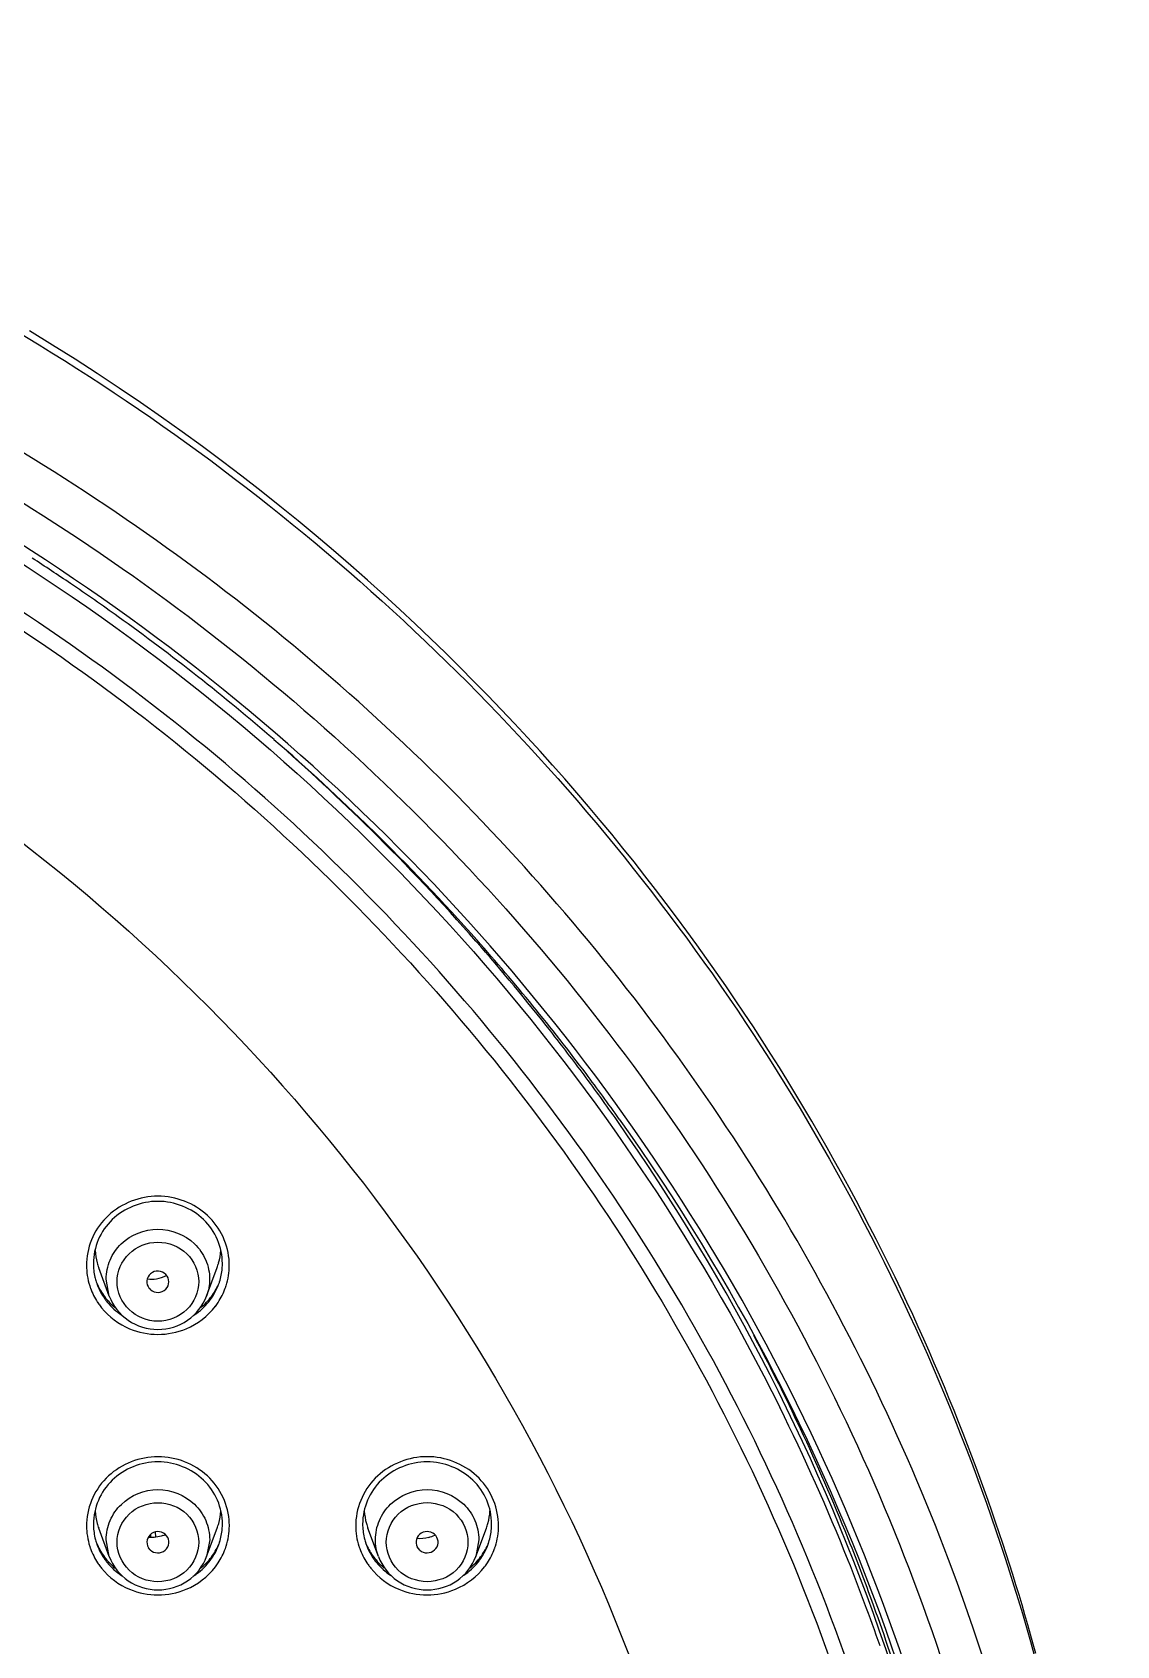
# Model space of a CAD drawing. Extents: x 1777 to 3131, y 3495 to 4487.
# Drawn here: x 2314.72 to 2344.53, y 4119.38 to 4163.75 of the extents above; entities that cross this region are included whole.
import ezdxf

# ---------------------------------------------------------------- set-up
doc = ezdxf.new("R2010")
doc.units = 0
doc.header["$LTSCALE"] = 30
doc.header["$MEASUREMENT"] = 0
for name, color, linetype in [('F3A55-R01_DXF_CONTINUOUS_LINE', 7, 'CONTINUOUS'), ('F3A55-R02_DXF_CONTINUOUS_LINE', 7, 'CONTINUOUS'), ('F3A55-R05_DXF_CONTINUOUS_LINE', 7, 'CONTINUOUS')]:
    doc.layers.add(name, color=color, linetype=linetype)

msp = doc.modelspace()

# ---------------------------------------------------------------- linework, layer by layer
at = {"layer": 'F3A55-R01_DXF_CONTINUOUS_LINE', "color": 9, "linetype": 'Continuous'}
for p, q in [((2317.97, 4122.441, 0), (2317.974, 4122.361, 0)), ((2318.121, 4122.376, 0), (2318.115, 4122.509, 0))]:
    msp.add_line(p, q, dxfattribs=at)
at = {"layer": 'F3A55-R01_DXF_CONTINUOUS_LINE', "color": 7, "linetype": 'Continuous', "elevation": 0}
msp.add_lwpolyline([(2342.313, 4119.167), (2342.241, 4119.43), (2342.167, 4119.694), (2342.091, 4119.962), (2342.012, 4120.232), (2341.932, 4120.505), (2341.849, 4120.78), (2341.764, 4121.058), (2341.677, 4121.339), (2341.587, 4121.623), (2341.495, 4121.909), (2341.401, 4122.198), (2341.304, 4122.489), (2341.204, 4122.783), (2341.102, 4123.079), (2340.998, 4123.378), (2340.89, 4123.679), (2340.78, 4123.982), (2340.668, 4124.288), (2340.552, 4124.597), (2340.434, 4124.907), (2340.313, 4125.221), (2340.188, 4125.536), (2340.061, 4125.854), (2339.931, 4126.175), (2339.797, 4126.498), (2339.66, 4126.823), (2339.52, 4127.151), (2339.377, 4127.482), (2339.23, 4127.814), (2339.079, 4128.15), (2338.925, 4128.487), (2338.767, 4128.827), (2338.606, 4129.17), (2338.441, 4129.514), (2338.272, 4129.862), (2338.099, 4130.211), (2337.923, 4130.562), (2337.742, 4130.915), (2337.558, 4131.27), (2337.369, 4131.627), (2337.177, 4131.986), (2336.98, 4132.346), (2336.78, 4132.708), (2336.575, 4133.072), (2336.367, 4133.437), (2336.154, 4133.803), (2335.937, 4134.17), (2335.716, 4134.539), (2335.49, 4134.909), (2335.26, 4135.279), (2335.026, 4135.651), (2334.788, 4136.024), (2334.545, 4136.398), (2334.297, 4136.773), (2334.045, 4137.148), (2333.789, 4137.524), (2333.527, 4137.901), (2333.261, 4138.279), (2332.991, 4138.657), (2332.715, 4139.036), (2332.435, 4139.415), (2332.15, 4139.794), (2331.86, 4140.174), (2331.566, 4140.554), (2331.266, 4140.935), (2330.961, 4141.315), (2330.651, 4141.696), (2330.337, 4142.076), (2330.017, 4142.457), (2329.691, 4142.837), (2329.361, 4143.217), (2329.025, 4143.597), (2328.683, 4143.978), (2328.334, 4144.36), (2327.979, 4144.743), (2327.616, 4145.127), (2327.245, 4145.513), (2326.866, 4145.901), (2326.478, 4146.291), (2326.08, 4146.683), (2325.673, 4147.077), (2325.256, 4147.474), (2324.828, 4147.874), (2324.389, 4148.277), (2323.939, 4148.681), (2323.478, 4149.087), (2323.007, 4149.495), (2322.524, 4149.903), (2322.031, 4150.312), (2321.527, 4150.722), (2321.013, 4151.131), (2320.488, 4151.54), (2319.952, 4151.948), (2319.405, 4152.355), (2318.847, 4152.761), (2318.279, 4153.165), (2317.7, 4153.567), (2317.11, 4153.966), (2316.51, 4154.364), (2315.899, 4154.758), (2315.277, 4155.149), (2314.645, 4155.537)], dxfattribs=at)
at = {"layer": 'F3A55-R01_DXF_CONTINUOUS_LINE', "color": 7, "linetype": 'Continuous'}
for centre, radius, start, end in [((2281.899, 4098.63, 0), 60.363, 55.8613, 57.0583), ((2281.981, 4098.751, 0), 60.217, 54.34217, 55.86104), ((2282.095, 4098.906, 0), 60.025, 49.1342, 54.34414), ((2282.45, 4099.321, 0), 59.478, 45.62077, 49.13111), ((2282.649, 4099.527, 0), 59.192, 41.54533, 45.61945), ((2283.015, 4099.85, 0), 58.703, 36.92221, 41.54584), ((2283.243, 4100.028, 0), 58.414, 35.39963, 36.91743)]:
    msp.add_arc(centre, radius, start, end, dxfattribs=at)
at = {"layer": 'F3A55-R01_DXF_CONTINUOUS_LINE', "color": 9, "linetype": 'Continuous'}
for centre, radius, start, end in [((2283.963, 4101.02, 0), 57.298, 25.33012, 27.9973), ((2284.062, 4101.067, 0), 57.189, 22.0538, 25.3302), ((2284.252, 4101.145, 0), 56.984, 19.9887, 22.0531), ((2284.479, 4101.228, 0), 56.742, 14.6001, 19.9877)]:
    msp.add_arc(centre, radius, start, end, dxfattribs=at)
for points, knots in [([(2291.632, 4163.749, 0), (2295.944, 4163.049, 0), (2304.434, 4160.78, 0), (2316.168, 4154.894, 0), (2326.405, 4146.785, 0), (2334.693, 4136.797, 0), (2340.671, 4125.36, 0), (2344.078, 4112.966, 0), (2344.762, 4100.161, 0), (2343.382, 4091.714, 0), (2342.255, 4087.625, 0)], [0, 0, 0, 0, 0.127243, 0.253926, 0.379839, 0.504913, 0.62922, 0.752956, 0.876436, 1, 1, 1, 1]), ([(2219.682, 4100.723, 0), (2219.681, 4104.615, 0), (2220.475, 4112.433, 0), (2224.002, 4123.683, 0), (2229.73, 4134.05, 0), (2237.432, 4143.13, 0), (2246.816, 4150.577, 0), (2261.054, 4157.948, 0), (2281.172, 4161.836, 0), (2301.291, 4157.954, 0), (2315.533, 4150.591, 0), (2324.917, 4143.144, 0), (2332.626, 4134.07, 0), (2338.356, 4123.704, 0), (2341.887, 4112.455, 0), (2342.683, 4104.638, 0), (2342.683, 4100.746, 0)], [0, 0, 0, 0, 0.061575, 0.123304, 0.185315, 0.247693, 0.310467, 0.373601, 0.500005, 0.626397, 0.689539, 0.752312, 0.814687, 0.876699, 0.938429, 1, 1, 1, 1]), ([(2343.73, 4100.92, 0), (2343.731, 4107.979, 0), (2341.109, 4122.28, 0), (2329.833, 4140.943, 0), (2312.675, 4154.694, 0), (2298.688, 4159.478, 0), (2291.523, 4160.642, 0)], [0, 0, 0, 0, 0.246653, 0.495135, 0.746378, 1, 1, 1, 1]), ([(2341.643, 4102.766, 0), (2341.469, 4107.612, 0), (2339.858, 4117.326, 0), (2333.819, 4130.815, 0), (2324.546, 4142.441, 0), (2316.6, 4148.461, 0), (2312.324, 4150.946, 0)], [0, 0, 0, 0, 0.247793, 0.496678, 0.747332, 1, 1, 1, 1])]:
    msp.add_open_spline(points, degree=3, knots=knots, dxfattribs=at)
at = {"layer": 'F3A55-R01_DXF_CONTINUOUS_LINE', "color": 7, "linetype": 'Continuous'}
msp.add_open_spline([(2330.859, 4133.866, 0), (2334.011, 4129.429, 0), (2339.082, 4119.644, 0), (2341.166, 4108.817, 0), (2341.418, 4103.409, 0)], degree=3, knots=[0, 0, 0, 0, 0.501376, 1, 1, 1, 1], dxfattribs=at)
at = {"layer": 'F3A55-R02_DXF_CONTINUOUS_LINE', "color": 7, "linetype": 'Continuous'}
for p, q in [((2319.846, 4129.315, 0), (2319.846, 4129.316, 0)), ((2319.847, 4122.151, 0), (2319.847, 4122.151, 0)), ((2327.247, 4122.152, 0), (2327.247, 4122.152, 0))]:
    msp.add_line(p, q, dxfattribs=at)
for centre, radius, start, end in [((2282.402, 4099.667, 0), 59.246, 45.3539, 48.87663), ((2282.702, 4099.972, 0), 58.818, 41.2548, 45.3525), ((2282.93, 4100.174, 0), 58.514, 38.09938, 41.25365), ((2283.163, 4100.359, 0), 58.216, 36.61132, 38.09798), ((2283.294, 4100.456, 0), 58.053, 35.08537, 36.61093), ((2318.075, 4129.897, 0), 1.672, 180.0402, 193.1263), ((2318.27, 4129.899, 0), 1.681, 342.4949, 355.1764), ((2318.297, 4129.896, 0), 1.653, 355.1887, 359.9996), ((2318.074, 4129.897, 0), 1.671, 193.1406, 197.5626), ((2318.084, 4130.026, 0), 1.725, 201.5616, 204.2347), ((2318.082, 4129.9, 0), 1.679, 197.5617, 200.3777), ((2318.107, 4129.911, 0), 1.707, 200.4459, 215.553), ((2318.106, 4130.037, 0), 1.75, 204.2646, 216.9006), ((2318.248, 4130.037, 0), 1.75, 323.1155, 335.7289), ((2318.27, 4130.026, 0), 1.725, 335.7586, 338.45), ((2318.284, 4129.895, 0), 1.667, 339.6413, 342.4729), ((2318.14, 4130.065, 0), 1.794, 216.9688, 230.4679), ((2318.115, 4129.917, 0), 1.717, 215.5496, 219.1158), ((2318.214, 4130.065, 0), 1.794, 309.5552, 323.0474), ((2318.076, 4122.733, 0), 1.672, 180.0402, 193.1263), ((2318.271, 4122.735, 0), 1.681, 342.4949, 355.1764), ((2318.298, 4122.732, 0), 1.653, 355.1887, 359.9996), ((2325.476, 4122.734, 0), 1.672, 180.0402, 193.1263), ((2325.671, 4122.736, 0), 1.681, 342.4949, 355.1764), ((2325.698, 4122.733, 0), 1.653, 355.1887, 359.9996), ((2318.075, 4122.733, 0), 1.671, 193.1406, 197.5626), ((2318.085, 4122.862, 0), 1.725, 201.5616, 204.2347), ((2318.083, 4122.735, 0), 1.679, 197.5617, 200.3777), ((2318.108, 4122.747, 0), 1.707, 200.4459, 215.553), ((2318.107, 4122.873, 0), 1.75, 204.2646, 216.9006), ((2318.249, 4122.873, 0), 1.75, 323.1155, 335.7289), ((2318.271, 4122.862, 0), 1.725, 335.7586, 338.45), ((2318.285, 4122.731, 0), 1.667, 339.6413, 342.4729), ((2325.475, 4122.734, 0), 1.671, 193.1406, 197.5626), ((2325.485, 4122.863, 0), 1.725, 201.5616, 204.2347), ((2325.483, 4122.736, 0), 1.679, 197.5617, 200.3777), ((2325.508, 4122.748, 0), 1.707, 200.4459, 215.553), ((2325.507, 4122.874, 0), 1.75, 204.2646, 216.9006), ((2325.649, 4122.874, 0), 1.75, 323.1155, 335.7289), ((2325.671, 4122.863, 0), 1.725, 335.7586, 338.45), ((2325.685, 4122.732, 0), 1.667, 339.6413, 342.4729), ((2318.141, 4122.901, 0), 1.794, 216.9688, 230.4679), ((2318.116, 4122.753, 0), 1.717, 215.5496, 219.1158), ((2318.215, 4122.901, 0), 1.794, 309.5552, 323.0474), ((2325.541, 4122.902, 0), 1.794, 216.9688, 230.4679), ((2325.516, 4122.754, 0), 1.717, 215.5496, 219.1158), ((2325.615, 4122.902, 0), 1.794, 309.5552, 323.0474)]:
    msp.add_arc(centre, radius, start, end, dxfattribs=at)
at = {"layer": 'F3A55-R02_DXF_CONTINUOUS_LINE', "color": 9, "linetype": 'Continuous'}
for centre, radius, start, end in [((2318.033, 4129.844, 0), 1.82, 177.5672, 180.0057), ((2318.32, 4129.844, 0), 1.82, 0.0104, 2.4448), ((2318.056, 4129.843, 0), 1.842, 197.7668, 198.7072), ((2318.057, 4129.843, 0), 1.843, 198.7077, 199.8113), ((2318.093, 4129.857, 0), 1.881, 199.8621, 213.2555), ((2318.247, 4129.911, 0), 1.706, 323.4117, 339.5504), ((2318.261, 4129.857, 0), 1.881, 326.7263, 340.1119), ((2318.297, 4129.843, 0), 1.842, 340.1631, 341.2238), ((2318.298, 4129.843, 0), 1.842, 341.2244, 342.2435), ((2318.103, 4129.864, 0), 1.893, 213.2509, 216.8081), ((2318.251, 4129.864, 0), 1.894, 322.6582, 326.7312), ((2318.107, 4129.867, 0), 1.898, 216.81, 218.867), ((2318.202, 4129.953, 0), 1.768, 302.3312, 305.9475), ((2318.177, 4129.966, 0), 2.022, 247.3654, 292.5877), ((2284.088, 4100.547, 0), 57.135, 21.7548, 26.3862), ((2318.034, 4122.68, 0), 1.82, 177.5672, 180.0057), ((2318.321, 4122.68, 0), 1.82, 0.0104, 2.4448), ((2325.434, 4122.681, 0), 1.82, 177.5672, 180.0057), ((2325.721, 4122.681, 0), 1.82, 0.0104, 2.4448), ((2318.057, 4122.678, 0), 1.842, 197.7668, 198.7072), ((2318.248, 4122.747, 0), 1.706, 323.4117, 339.5504), ((2318.299, 4122.678, 0), 1.842, 341.2244, 342.2435), ((2325.457, 4122.679, 0), 1.842, 197.7668, 198.7072), ((2325.648, 4122.748, 0), 1.706, 323.4117, 339.5504), ((2325.699, 4122.679, 0), 1.842, 341.2244, 342.2435), ((2318.058, 4122.678, 0), 1.843, 198.7077, 199.8113), ((2318.094, 4122.693, 0), 1.881, 199.8621, 213.2555), ((2318.104, 4122.7, 0), 1.893, 213.2509, 216.8081), ((2318.252, 4122.7, 0), 1.894, 322.6582, 326.7312), ((2318.262, 4122.693, 0), 1.881, 326.7263, 340.1119), ((2318.298, 4122.678, 0), 1.842, 340.1631, 341.2238), ((2325.458, 4122.68, 0), 1.843, 198.7077, 199.8113), ((2325.494, 4122.694, 0), 1.881, 199.8621, 213.2555), ((2325.504, 4122.701, 0), 1.893, 213.2509, 216.8081), ((2325.652, 4122.701, 0), 1.894, 322.6582, 326.7312), ((2325.662, 4122.694, 0), 1.881, 326.7263, 340.1119), ((2325.698, 4122.679, 0), 1.842, 340.1631, 341.2238), ((2284.273, 4100.624, 0), 56.935, 19.2367, 21.7512), ((2318.108, 4122.703, 0), 1.898, 216.81, 218.867), ((2318.203, 4122.789, 0), 1.768, 302.3312, 305.9475), ((2325.508, 4122.704, 0), 1.898, 216.81, 218.867), ((2325.603, 4122.79, 0), 1.768, 302.3312, 305.9475), ((2318.178, 4122.802, 0), 2.022, 247.3654, 292.5877), ((2325.578, 4122.803, 0), 2.022, 247.3654, 292.5877)]:
    msp.add_arc(centre, radius, start, end, dxfattribs=at)
for points, knots in [([(2284.648, 4158.785, 0), (2289.945, 4158.488, 0), (2300.486, 4156.523, 0), (2314.93, 4149.652, 0), (2327.019, 4139.344, 0), (2332.963, 4130.591, 0), (2335.271, 4125.939, 0)], [0, 0, 0, 0, 0.252458, 0.503639, 0.75287, 1, 1, 1, 1]), ([(2340.26, 4100.555, 0), (2340.26, 4104.294, 0), (2339.495, 4111.803, 0), (2336.102, 4122.608, 0), (2330.597, 4132.564, 0), (2323.194, 4141.284, 0), (2314.18, 4148.434, 0), (2303.903, 4153.743, 0), (2292.762, 4157.01, 0), (2285.032, 4157.745, 0), (2281.173, 4157.744, 0)], [0, 0, 0, 0, 0.123011, 0.246323, 0.370202, 0.494815, 0.620217, 0.746344, 0.873021, 1, 1, 1, 1]), ([(2281.173, 4157.32, 0), (2285.005, 4157.32, 0), (2292.681, 4156.591, 0), (2303.743, 4153.347, 0), (2313.947, 4148.075, 0), (2322.897, 4140.975, 0), (2330.248, 4132.318, 0), (2335.714, 4122.432, 0), (2339.083, 4111.703, 0), (2339.843, 4104.247, 0), (2339.843, 4100.535, 0)], [0, 0, 0, 0, 0.126979, 0.253656, 0.379783, 0.505185, 0.629798, 0.753677, 0.876989, 1, 1, 1, 1]), ([(2290.42, 4151.979, 0), (2295.73, 4151.073, 0), (2306.107, 4147.681, 0), (2319.377, 4138.284, 0), (2329.144, 4125.446, 0), (2332.705, 4115.306, 0), (2333.646, 4110.142, 0)], [0, 0, 0, 0, 0.253201, 0.504427, 0.75322, 1, 1, 1, 1]), ([(2320.138, 4129.922, 0), (2320.128, 4130.163, 0), (2320.009, 4130.649, 0), (2319.425, 4131.45, 0), (2318.177, 4131.942, 0), (2316.929, 4131.45, 0), (2316.345, 4130.648, 0), (2316.226, 4130.163, 0), (2316.215, 4129.922, 0)], [0, 0, 0, 0, 0.124282, 0.249623, 0.499989, 0.750359, 0.875711, 1, 1, 1, 1]), ([(2320.139, 4122.758, 0), (2320.129, 4122.999, 0), (2320.01, 4123.485, 0), (2319.426, 4124.286, 0), (2318.178, 4124.777, 0), (2316.93, 4124.286, 0), (2316.346, 4123.484, 0), (2316.227, 4122.999, 0), (2316.216, 4122.757, 0)], [0, 0, 0, 0, 0.124282, 0.249623, 0.499989, 0.750359, 0.875711, 1, 1, 1, 1]), ([(2327.539, 4122.759, 0), (2327.529, 4123, 0), (2327.41, 4123.486, 0), (2326.826, 4124.287, 0), (2325.578, 4124.778, 0), (2324.33, 4124.287, 0), (2323.746, 4123.485, 0), (2323.627, 4123, 0), (2323.616, 4122.758, 0)], [0, 0, 0, 0, 0.124282, 0.249623, 0.499989, 0.750359, 0.875711, 1, 1, 1, 1])]:
    msp.add_open_spline(points, degree=3, knots=knots, dxfattribs=at)
at = {"layer": 'F3A55-R02_DXF_CONTINUOUS_LINE', "color": 7, "linetype": 'Continuous'}
for points, knots in [([(2341.142, 4103.365, 0), (2340.93, 4108.763, 0), (2338.923, 4119.583, 0), (2333.92, 4129.38, 0), (2330.798, 4133.825, 0)], [0, 0, 0, 0, 0.498642, 1, 1, 1, 1]), ([(2319.95, 4129.892, 0), (2319.95, 4130.115, 0), (2319.856, 4130.567, 0), (2319.334, 4131.322, 0), (2318.177, 4131.79, 0), (2317.02, 4131.322, 0), (2316.498, 4130.567, 0), (2316.404, 4130.114, 0), (2316.404, 4129.892, 0)], [0, 0, 0, 0, 0.123856, 0.249059, 0.499999, 0.75094, 0.876144, 1, 1, 1, 1]), ([(2319.951, 4122.728, 0), (2319.951, 4122.95, 0), (2319.857, 4123.403, 0), (2319.335, 4124.158, 0), (2318.178, 4124.626, 0), (2317.021, 4124.158, 0), (2316.499, 4123.402, 0), (2316.405, 4122.95, 0), (2316.405, 4122.728, 0)], [0, 0, 0, 0, 0.123856, 0.249059, 0.499999, 0.75094, 0.876144, 1, 1, 1, 1]), ([(2327.351, 4122.729, 0), (2327.351, 4122.951, 0), (2327.257, 4123.404, 0), (2326.735, 4124.159, 0), (2325.578, 4124.627, 0), (2324.421, 4124.159, 0), (2323.899, 4123.403, 0), (2323.805, 4122.951, 0), (2323.805, 4122.729, 0)], [0, 0, 0, 0, 0.123856, 0.249059, 0.499999, 0.75094, 0.876144, 1, 1, 1, 1])]:
    msp.add_open_spline(points, degree=3, knots=knots, dxfattribs=at)
at = {"layer": 'F3A55-R02_DXF_CONTINUOUS_LINE', "color": 9, "linetype": 'Continuous'}
for points in [[(2316.214, 4129.844, 0), (2316.214, 4129.654, 0), (2316.244, 4129.462, 0), (2316.302, 4129.28, 0)], [(2320.052, 4129.281, 0), (2320.11, 4129.462, 0), (2320.14, 4129.654, 0), (2320.14, 4129.845, 0)], [(2316.783, 4128.834, 0), (2316.896, 4128.695, 0), (2317.033, 4128.572, 0), (2317.183, 4128.473, 0)], [(2319.24, 4128.522, 0), (2319.383, 4128.625, 0), (2319.512, 4128.752, 0), (2319.617, 4128.894, 0)], [(2316.629, 4128.676, 0), (2316.83, 4128.426, 0), (2317.103, 4128.223, 0), (2317.399, 4128.1, 0)], [(2318.954, 4128.099, 0), (2319.265, 4128.229, 0), (2319.552, 4128.447, 0), (2319.756, 4128.716, 0)], [(2316.215, 4122.68, 0), (2316.215, 4122.49, 0), (2316.245, 4122.297, 0), (2316.303, 4122.116, 0)], [(2320.053, 4122.117, 0), (2320.111, 4122.298, 0), (2320.141, 4122.49, 0), (2320.141, 4122.68, 0)], [(2323.615, 4122.681, 0), (2323.615, 4122.491, 0), (2323.645, 4122.298, 0), (2323.703, 4122.117, 0)], [(2327.453, 4122.118, 0), (2327.511, 4122.299, 0), (2327.541, 4122.491, 0), (2327.541, 4122.682, 0)], [(2316.784, 4121.67, 0), (2316.897, 4121.53, 0), (2317.034, 4121.408, 0), (2317.184, 4121.309, 0)], [(2319.241, 4121.357, 0), (2319.384, 4121.461, 0), (2319.513, 4121.588, 0), (2319.618, 4121.73, 0)], [(2324.184, 4121.671, 0), (2324.297, 4121.531, 0), (2324.434, 4121.409, 0), (2324.584, 4121.31, 0)], [(2326.641, 4121.358, 0), (2326.784, 4121.462, 0), (2326.913, 4121.589, 0), (2327.018, 4121.731, 0)], [(2316.63, 4121.512, 0), (2316.831, 4121.262, 0), (2317.104, 4121.059, 0), (2317.4, 4120.935, 0)], [(2318.955, 4120.935, 0), (2319.266, 4121.065, 0), (2319.553, 4121.283, 0), (2319.757, 4121.551, 0)], [(2324.03, 4121.513, 0), (2324.231, 4121.263, 0), (2324.504, 4121.06, 0), (2324.8, 4120.936, 0)], [(2326.355, 4120.936, 0), (2326.666, 4121.066, 0), (2326.953, 4121.284, 0), (2327.157, 4121.552, 0)]]:
    msp.add_open_spline(points, degree=3, dxfattribs=at)
at = {"layer": 'F3A55-R05_DXF_CONTINUOUS_LINE', "color": 7, "linetype": 'Continuous'}
for p, q in [((2316.839, 4128.997, 0), (2316.549, 4129.778, 0)), ((2319.515, 4128.997, 0), (2319.805, 4129.779, 0)), ((2317.973, 4129.175, 0), (2317.939, 4129.209, 0)), ((2316.84, 4121.832, 0), (2316.55, 4122.614, 0)), ((2319.516, 4121.833, 0), (2319.806, 4122.615, 0)), ((2324.24, 4121.833, 0), (2323.95, 4122.615, 0)), ((2326.916, 4121.834, 0), (2327.206, 4122.616, 0)), ((2325.376, 4122.01, 0), (2325.305, 4122.098, 0)), ((2317.962, 4122.023, 0), (2317.917, 4122.078, 0))]:
    msp.add_line(p, q, dxfattribs=at)
at = {"layer": 'F3A55-R05_DXF_CONTINUOUS_LINE', "color": 9, "linetype": 'Continuous'}
for p, q in [((2316.839, 4128.997, 0), (2316.756, 4129.462, 0)), ((2316.84, 4121.832, 0), (2316.757, 4122.298, 0)), ((2319.6, 4122.298, 0), (2319.516, 4121.833, 0)), ((2327, 4122.299, 0), (2326.916, 4121.834, 0))]:
    msp.add_line(p, q, dxfattribs=at)
at = {"layer": 'F3A55-R05_DXF_CONTINUOUS_LINE', "color": 7, "linetype": 'Continuous'}
for centre, radius, start, end in [((2318.086, 4130.348, 0), 1.639, 183.3202, 195.5358), ((2318.268, 4130.348, 0), 1.639, 344.4804, 356.6981), ((2318.075, 4130.345, 0), 1.628, 195.5417, 200.3679), ((2318.279, 4130.345, 0), 1.628, 339.6486, 344.475), ((2317.993, 4130.419, 0), 0.956, 263.8311, 278.4913), ((2317.993, 4130.411, 0), 0.947, 278.5746, 296.5564), ((2318.087, 4123.184, 0), 1.639, 183.3202, 195.5358), ((2318.269, 4123.184, 0), 1.639, 344.4804, 356.6981), ((2325.487, 4123.185, 0), 1.639, 183.3202, 195.5358), ((2325.669, 4123.185, 0), 1.639, 344.4804, 356.6981), ((2318.076, 4123.181, 0), 1.628, 195.5417, 200.3679), ((2318.28, 4123.181, 0), 1.628, 339.6486, 344.475), ((2325.476, 4123.182, 0), 1.628, 195.5417, 200.3679), ((2325.68, 4123.182, 0), 1.628, 339.6486, 344.475), ((2317.999, 4123.267, 0), 0.911, 290.4176, 294.3207), ((2325.359, 4123.277, 0), 0.952, 286.1445, 296.664)]:
    msp.add_arc(centre, radius, start, end, dxfattribs=at)
for centre, major_axis, ratio, start_param, end_param in [((2318.175, 4129.392, 0), (0.302, 0.006), 0.967824, -2.322777, 3.795906), ((2318.176, 4122.229, 0), (0.302, 0.005), 0.967611, -2.375144, 3.666812), ((2325.576, 4122.23, 0), (0.303, 0.006), 0.967248, -2.310637, 3.587175)]:
    msp.add_ellipse(centre, major_axis=major_axis, ratio=ratio, start_param=start_param, end_param=end_param, dxfattribs=at)
at = {"layer": 'F3A55-R05_DXF_CONTINUOUS_LINE', "color": 9, "linetype": 'Continuous'}
for points, knots in [([(2316.756, 4129.462, 0), (2316.755, 4129.641, 0), (2316.831, 4130.006, 0), (2317.249, 4130.613, 0), (2318.177, 4130.989, 0), (2319.104, 4130.613, 0), (2319.523, 4130.006, 0), (2319.598, 4129.642, 0), (2319.599, 4129.463, 0)], [0, 0, 0, 0, 0.124293, 0.249668, 0.49999, 0.750316, 0.875702, 1, 1, 1, 1]), ([(2317.054, 4129.394, 0), (2317.054, 4129.672, 0), (2317.306, 4130.257, 0), (2318.177, 4130.593, 0), (2319.047, 4130.257, 0), (2319.3, 4129.673, 0), (2319.3, 4129.394, 0)], [0, 0, 0, 0, 0.247137, 0.499987, 0.752844, 1, 1, 1, 1]), ([(2319.3, 4129.394, 0), (2319.3, 4129.115, 0), (2319.048, 4128.53, 0), (2318.177, 4128.194, 0), (2317.307, 4128.53, 0), (2317.054, 4129.115, 0), (2317.054, 4129.394, 0)], [0, 0, 0, 0, 0.247137, 0.499987, 0.752844, 1, 1, 1, 1]), ([(2316.757, 4122.298, 0), (2316.757, 4122.477, 0), (2316.832, 4122.841, 0), (2317.25, 4123.448, 0), (2318.178, 4123.825, 0), (2319.105, 4123.449, 0), (2319.524, 4122.842, 0), (2319.6, 4122.478, 0), (2319.6, 4122.298, 0)], [0, 0, 0, 0, 0.124293, 0.249668, 0.49999, 0.750316, 0.875702, 1, 1, 1, 1]), ([(2324.157, 4122.299, 0), (2324.157, 4122.478, 0), (2324.232, 4122.842, 0), (2324.65, 4123.449, 0), (2325.578, 4123.826, 0), (2326.505, 4123.45, 0), (2326.924, 4122.843, 0), (2327, 4122.479, 0), (2327, 4122.299, 0)], [0, 0, 0, 0, 0.124295, 0.249671, 0.499997, 0.750326, 0.875704, 1, 1, 1, 1]), ([(2317.055, 4122.229, 0), (2317.055, 4122.508, 0), (2317.307, 4123.093, 0), (2318.178, 4123.429, 0), (2319.048, 4123.093, 0), (2319.301, 4122.508, 0), (2319.301, 4122.23, 0)], [0, 0, 0, 0, 0.247137, 0.499987, 0.752844, 1, 1, 1, 1]), ([(2324.455, 4122.23, 0), (2324.455, 4122.509, 0), (2324.707, 4123.094, 0), (2325.578, 4123.43, 0), (2326.448, 4123.094, 0), (2326.701, 4122.509, 0), (2326.701, 4122.231, 0)], [0, 0, 0, 0, 0.247137, 0.499987, 0.752844, 1, 1, 1, 1]), ([(2319.301, 4122.23, 0), (2319.301, 4121.951, 0), (2319.049, 4121.366, 0), (2318.178, 4121.03, 0), (2317.308, 4121.366, 0), (2317.055, 4121.951, 0), (2317.055, 4122.229, 0)], [0, 0, 0, 0, 0.247137, 0.499987, 0.752844, 1, 1, 1, 1]), ([(2326.701, 4122.231, 0), (2326.701, 4121.952, 0), (2326.449, 4121.367, 0), (2325.578, 4121.031, 0), (2324.708, 4121.367, 0), (2324.455, 4121.952, 0), (2324.455, 4122.23, 0)], [0, 0, 0, 0, 0.247137, 0.499987, 0.752844, 1, 1, 1, 1])]:
    msp.add_open_spline(points, degree=3, knots=knots, dxfattribs=at)
for points in [[(2319.599, 4129.463, 0), (2319.599, 4129.305, 0), (2319.57, 4129.145, 0), (2319.515, 4128.997, 0)], [(2324.24, 4121.833, 0), (2324.185, 4121.981, 0), (2324.157, 4122.141, 0), (2324.157, 4122.299, 0)]]:
    msp.add_open_spline(points, degree=3, dxfattribs=at)
at = {"layer": 'F3A55-R05_DXF_CONTINUOUS_LINE', "color": 7, "linetype": 'Continuous'}
for points in [[(2316.839, 4128.997, 0), (2316.937, 4128.733, 0), (2317.314, 4128.254, 0), (2318.177, 4127.995, 0), (2319.04, 4128.255, 0), (2319.417, 4128.733, 0), (2319.515, 4128.997, 0)], [(2316.84, 4121.832, 0), (2316.938, 4121.569, 0), (2317.316, 4121.09, 0), (2318.178, 4120.831, 0), (2319.041, 4121.09, 0), (2319.418, 4121.569, 0), (2319.516, 4121.833, 0)], [(2324.24, 4121.833, 0), (2324.338, 4121.57, 0), (2324.716, 4121.091, 0), (2325.578, 4120.832, 0), (2326.441, 4121.091, 0), (2326.818, 4121.57, 0), (2326.916, 4121.834, 0)]]:
    msp.add_open_spline(points, degree=3, knots=[0, 0, 0, 0, 0.248628, 0.500003, 0.751375, 1, 1, 1, 1], dxfattribs=at)
for points in [[(2318.317, 4122.413, 0), (2318.191, 4122.367, 0), (2318.052, 4122.348, 0), (2317.919, 4122.359, 0)], [(2325.624, 4122.363, 0), (2325.518, 4122.332, 0), (2325.405, 4122.32, 0), (2325.295, 4122.327, 0)]]:
    msp.add_open_spline(points, degree=3, dxfattribs=at)

doc.saveas('drawing.dxf')
